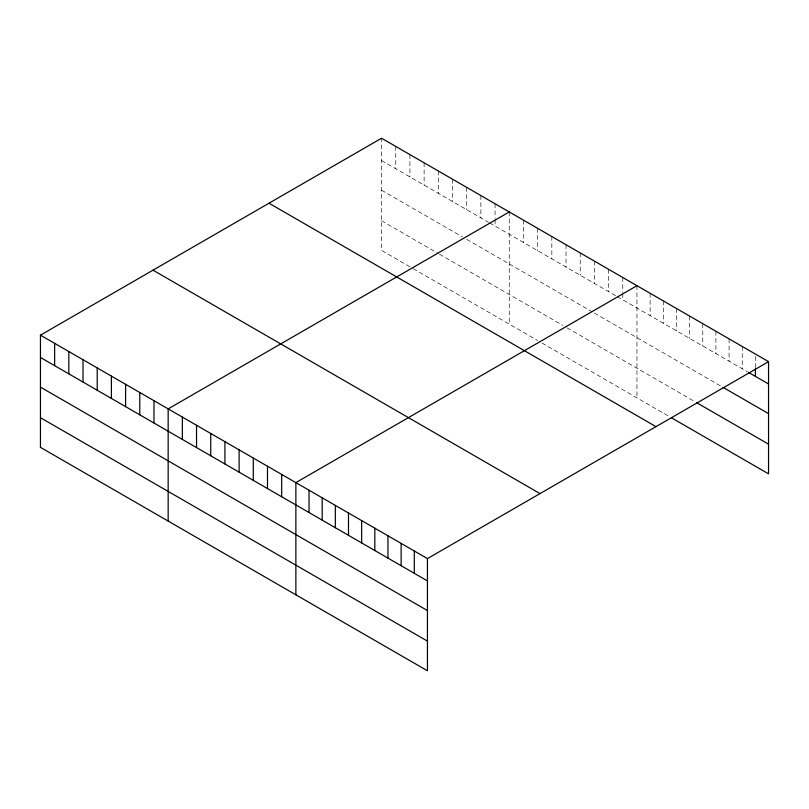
<?xml version="1.0" encoding="UTF-8"?>
<svg xmlns="http://www.w3.org/2000/svg" width="809" height="809" viewBox="0 0 809 809"><rect width="100%" height="100%" fill="white"/><g stroke="black" fill="none" stroke-linecap="round" stroke-linejoin="round"><path stroke-width="0.61" stroke-dasharray="4.04 3.03" d="M381.555 160.546L488.525 222.303M489.617 222.93L616.236 296.033M617.318 296.66L747.294 371.705M381.555 190.196L462.323 236.835M466.692 239.353L592.218 311.829M594.403 313.083L720.981 386.166M381.555 220.756L438.306 253.52M439.398 254.157L562.751 325.37M567.109 327.888L694.658 401.527M409.93 266.798L381.555 250.406L381.555 138.228M413.207 268.689L537.641 340.528M542.01 343.046L669.356 416.574M755.394 356.536L755.394 367.701M742.237 346.464L742.237 368.783M729.081 338.87L729.081 361.188M715.914 331.275L715.914 353.584M702.758 323.671L702.758 345.989M689.602 316.076L689.602 338.395M676.445 308.482L676.445 330.8M663.289 300.887L663.289 323.196M650.133 293.283L650.133 315.601M636.966 285.688L636.966 397.876M622.778 277.497L622.778 292.373M622.778 293.616L622.778 299.815M608.59 269.306L608.59 291.624M594.403 261.115L594.403 283.433M580.215 252.924L580.215 275.232M566.017 244.733L566.017 267.041M551.829 236.531L551.829 258.85M537.641 228.34L537.641 250.659M523.453 220.149L523.453 242.467M509.255 211.958L509.255 324.146M495.068 203.767L495.068 218.642M495.068 219.886L495.068 226.085M480.88 195.576L480.88 217.884M466.692 187.385L466.692 209.693M452.504 179.183L452.504 201.502M438.306 170.992L438.306 193.311M424.118 162.801L424.118 185.119M409.93 154.61L409.93 176.928M395.743 146.419L395.743 168.737"/><path stroke-width="1.21" d="M40.45 335.159L427.445 558.594L427.445 670.772L40.45 447.347L40.45 335.159L381.555 138.228L768.55 361.653L768.55 473.841L671.379 417.747M509.255 211.958L168.161 408.889L168.161 521.077M636.966 285.688L295.872 482.619L295.872 594.807M427.445 558.594L768.55 361.653M748.305 372.282L768.55 383.972M723.003 387.329L768.55 413.632M696.691 402.7L768.55 444.181M268.982 203.211L655.988 426.646M153.012 270.166L540.018 493.601M40.45 357.477L427.445 580.902M40.45 387.127L427.445 610.562M40.45 417.687L427.445 641.122M755.394 368.934L755.394 376.377M414.289 550.99L414.289 573.308M401.133 543.395L401.133 565.713M387.976 535.801L387.976 558.119M374.82 528.206L374.82 550.514M361.663 520.602L361.663 542.92M348.497 513.007L348.497 535.325M335.341 505.413L335.341 527.731M322.184 497.818L322.184 520.136M309.028 490.224L309.028 512.532M281.684 474.428L281.684 496.746M267.486 466.237L267.486 488.555M253.298 458.046L253.298 480.364M239.11 449.855L239.11 472.173M224.922 441.663L224.922 463.972M210.734 433.472L210.734 455.78M196.536 425.271L196.536 447.589M182.349 417.08L182.349 439.398M153.973 400.698L153.973 423.016M139.775 392.507L139.775 414.825M125.587 384.315L125.587 406.634M111.399 376.124L111.399 398.433M97.211 367.923L97.211 390.241M83.024 359.732L83.024 382.05M68.826 351.541L68.826 373.859M54.638 343.35L54.638 365.668"/></g></svg>
